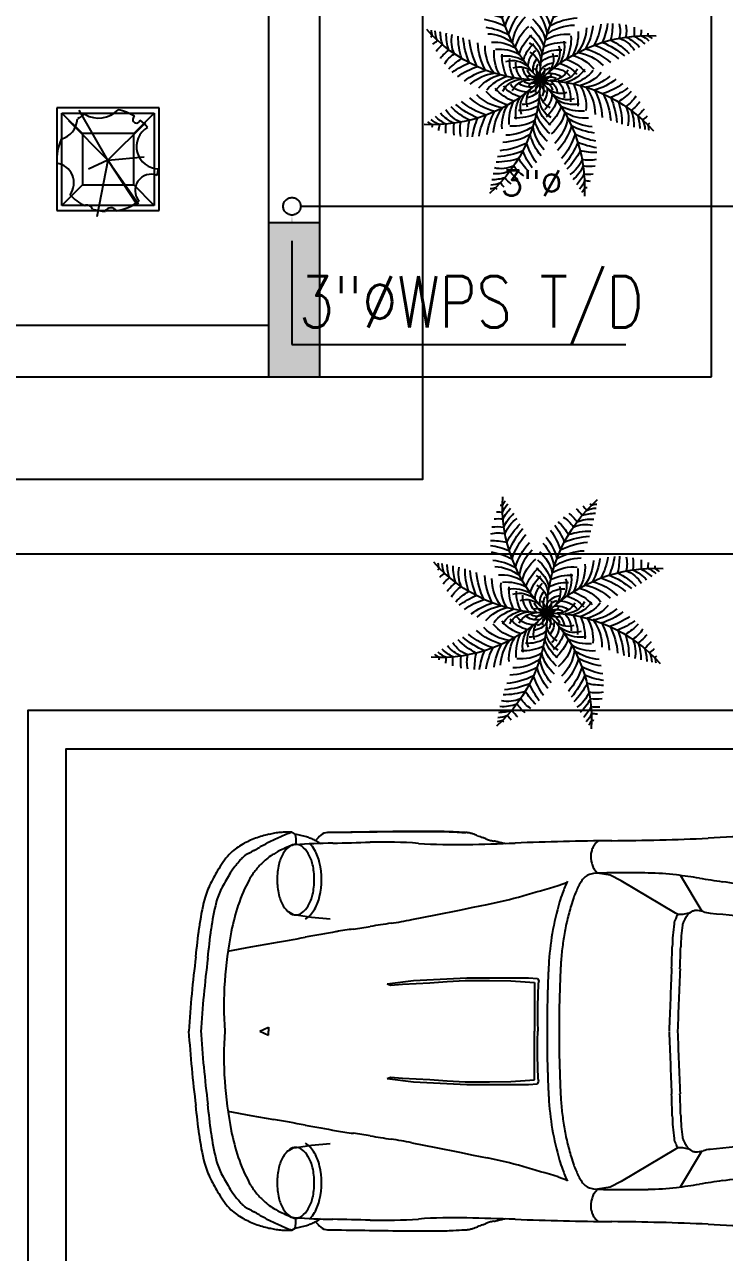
# Model space of a CAD drawing. Header units: metres. Extents: x -658 to -58, y -713 to -118.
# Drawn here: x -312.3 to -309.572, y -143.563 to -138.779 of the extents above; entities that cross this region are included whole.
import ezdxf
from ezdxf import colors
from ezdxf.entities.mleader import LeaderData, LeaderLine
from ezdxf.enums import TextEntityAlignment as Align
from ezdxf.math import Vec2, Vec3

# ---------------------------------------------------------------- set-up
doc = ezdxf.new("R2010")
doc.units = ezdxf.units.M
doc.header["$LTSCALE"] = 100
doc.linetypes.add('CENTERX2', pattern=[4, 2.5, -0.5, 0.5, -0.5])
for name, color, linetype in [('DRAIN-LW', 2, 'Continuous'), ('plan', 8, 'Continuous'), ('WATER TEXT', 3, 'Continuous')]:
    doc.layers.add(name, color=color, linetype=linetype)
doc.layers.add('DRAINAGE  TEXT', color=3, linetype='Continuous', lineweight=25)
doc.styles.add('02-GROUND-FOR WORK$0$MZ', font='romans.shx', dxfattribs={"width": 0.8})
doc.styles.add('mech', font='romans.shx')

# ---------------------------------------------------------------- blocks, each defined once
blk = doc.blocks.new('Planter_with_shrub_17951 - 400x400x1000h _ White-1060546-الدور الارضي')
for p, q in [((-0.2, 0.2), (-0.2, -0.2)), ((0, 0.2), (-0.2, 0.2)), ((0.2, 0.2), (0, 0.2)), ((0.2, -0.2), (0.2, 0.2)), ((-0.18, 0.18), (0, 0.18)), ((-0.18, -0.18), (-0.18, 0.18)), ((-0.18, 0.18), (-0.1, 0.1)), ((-0.0001, -0.0036), (-0.1533, 0.1496)), ((-0.0001, -0.0036), (-0.1123, 0.1907)), ((-0.0001, -0.0036), (0.1472, 0.1437)), ((0, 0.18), (0.18, 0.18)), ((0.18, 0.18), (0.1, 0.1)), ((0.18, 0.18), (0.18, -0.18)), ((0, 0.1), (-0.1, 0.1)), ((-0.1, 0.1), (-0.1, -0.1)), ((0.1, 0.1), (0, 0.1)), ((0.1, -0.1), (0.1, 0.1)), ((-0.0001, -0.0036), (0.141, 0.0087)), ((-0.0001, -0.0036), (-0.0757, -0.0388)), ((-0.0001, -0.0036), (-0.0431, -0.2245)), ((-0.0001, -0.0036), (0.1134, -0.1784)), ((-0.0001, -0.0036), (0.1194, -0.1743)), ((-0.18, -0.18), (-0.1, -0.1)), ((-0.1, -0.1), (0.1, -0.1)), ((0.18, -0.18), (0.1, -0.1)), ((0.18, -0.18), (-0.18, -0.18)), ((-0.2, -0.2), (0.2, -0.2))]:
    blk.add_line(p, q)
for centre, radius, start, end in [((-0.0361, 0.2628), 0.1029, 238.4657, 316.9123), ((-0.0001, -0.0036), 0.2, 58.808, 78.7084), ((-0.2037, 0.1601), 0.0842, 284.5761, 357.8078), ((-0.0001, -0.0036), 0.2, 116.6696, 126.6487), ((0.111, 0.1551), 0.0145, 121.2967, 348.7033), ((-0.0001, -0.0036), 0.2, 39.648, 51.192), ((0.197, 0.0492), 0.0863, 119.9838, 270.0162), ((-0.0001, -0.0036), 0.2, 155.7352, 183.4024), ((-0.2102, -0.0919), 0.0771, 323.3668, 82.226), ((-0.0001, -0.0036), 0.2, 342.7424, 350.352), ((0.1683, -0.1215), 0.0628, 68.9276, 221.0724), ((-0.0001, -0.0036), 0.2, 222.1904, 242.6209), ((-0.0819, -0.2008), 0.0221, 17.3648, 117.5876), ((0.0108, -0.212), 0.0231, 28.1518, 157.8482), ((-0.0001, -0.0036), 0.2, 279.0058, 307.2576), ((-0.0001, -0.0036), 0.2, 252.3315, 266.9942)]:
    blk.add_arc(centre, radius, start, end)
blk = doc.blocks.new('A$C36E066C0')
for p, q in [((0.4023, 1.554), (0.4152, 1.5455)), ((0.4152, 1.5455), (0.4173, 1.5285)), ((0.5415, 1.5521), (0.8316, 1.5564)), ((0.8316, 1.5564), (0.985, 1.5564)), ((0.985, 1.5564), (1.0781, 1.5521)), ((1.0648, 1.5521), (1.0804, 1.5521)), ((0.4173, 1.5285), (0.4173, 1.5051)), ((1.5814, 1.4092), (1.5938, 1.3937)), ((1.6427, 1.3862), (1.5938, 1.3937)), ((1.4406, 1.3466), (1.477, 1.3594)), ((1.6856, 1.3648), (1.6427, 1.3862)), ((1.8975, 1.2387), (1.6856, 1.3648)), ((1.918, 1.3851), (2, 1.2462)), ((0.3874, 1.2444), (0.4074, 1.2328)), ((0.963, 1.2319), (1.0564, 1.2505)), ((1.0564, 1.2505), (1.1097, 1.2612)), ((1.1097, 1.2612), (1.1631, 1.2719)), ((0.4074, 1.2328), (0.4208, 1.2316)), ((0.4208, 1.2316), (0.4792, 1.2231)), ((0.4792, 1.2231), (0.5517, 1.2158)), ((0.8696, 1.2132), (0.963, 1.2319)), ((1.9082, 1.2333), (1.8975, 1.2387)), ((1.927, 1.2333), (1.9082, 1.2333)), ((1.9547, 1.2401), (1.927, 1.2333)), ((0.153, 1.0907), (0.2422, 1.1066)), ((0.2422, 1.1066), (0.3315, 1.1225)), ((0.7737, 0.963), (0.8759, 0.9758)), ((0.7737, 0.963), (0.7865, 0.9576)), ((0.7865, 0.9576), (0.8339, 0.9612)), ((0.8339, 0.9612), (0.9398, 0.9667)), ((0.8759, 0.9758), (1.0844, 0.9868)), ((0.9398, 0.9667), (1.0073, 0.9722)), ((1.0073, 0.9722), (1.0784, 0.9758)), ((1.0784, 0.9758), (1.1733, 0.9758)), ((1.0844, 0.9868), (1.2573, 0.9868)), ((1.1733, 0.9758), (1.2554, 0.974)), ((1.2554, 0.974), (1.312, 0.9703)), ((1.2573, 0.9868), (1.3248, 0.9868)), ((1.312, 0.9703), (1.3485, 0.9685)), ((1.3248, 0.9868), (1.3594, 0.9831)), ((1.3485, 0.9685), (1.3485, 0.9375)), ((1.3594, 0.9831), (1.3649, 0.974)), ((1.3631, 0.963), (1.3594, 0.8755)), ((1.3649, 0.974), (1.3631, 0.963)), ((1.3485, 0.9375), (1.3485, 0.9028)), ((1.3485, 0.9028), (1.3485, 0.8718)), ((1.3485, 0.8718), (1.3485, 0.839)), ((1.3594, 0.8755), (1.3594, 0.8152)), ((1.3485, 0.839), (1.3485, 0.8025)), ((1.3594, 0.8152), (1.3613, 0.7784)), ((0.2768, 0.7784), (0.3109, 0.7939)), ((0.2768, 0.7784), (0.3109, 0.763)), ((0.3109, 0.7939), (0.3109, 0.7784)), ((0.3109, 0.763), (0.3109, 0.7784)), ((1.3485, 0.8025), (1.3485, 0.7784)), ((1.3485, 0.7544), (1.3485, 0.7784)), ((1.3594, 0.7417), (1.3613, 0.7784)), ((1.3485, 0.7179), (1.3485, 0.7544)), ((1.3485, 0.6851), (1.3485, 0.7179)), ((1.3594, 0.6814), (1.3594, 0.7417)), ((1.3485, 0.6541), (1.3485, 0.6851)), ((1.3631, 0.5939), (1.3594, 0.6814)), ((1.3485, 0.6194), (1.3485, 0.6541)), ((0.7737, 0.5939), (0.7865, 0.5993)), ((0.7737, 0.5939), (0.8759, 0.5811)), ((0.7865, 0.5993), (0.8339, 0.5957)), ((0.8339, 0.5957), (0.9398, 0.5902)), ((0.8759, 0.5811), (1.0844, 0.5701)), ((0.9398, 0.5902), (1.0073, 0.5847)), ((1.0073, 0.5847), (1.0784, 0.5811)), ((1.0784, 0.5811), (1.1733, 0.5811)), ((1.1733, 0.5811), (1.2554, 0.5829)), ((1.2554, 0.5829), (1.312, 0.5866)), ((1.312, 0.5866), (1.3485, 0.5884)), ((1.3485, 0.5884), (1.3485, 0.6194)), ((1.3594, 0.5738), (1.3649, 0.5829)), ((1.3649, 0.5829), (1.3631, 0.5939)), ((1.0844, 0.5701), (1.2573, 0.5701)), ((1.2573, 0.5701), (1.3248, 0.5701)), ((1.3248, 0.5701), (1.3594, 0.5738)), ((0.153, 0.4662), (0.2422, 0.4503)), ((0.2422, 0.4503), (0.3315, 0.4344)), ((0.4792, 0.3338), (0.5517, 0.3411)), ((0.8696, 0.3437), (0.963, 0.325)), ((0.3874, 0.3125), (0.4074, 0.3241)), ((0.4074, 0.3241), (0.4208, 0.3252)), ((0.4208, 0.3252), (0.4792, 0.3338)), ((0.963, 0.325), (1.0564, 0.3064)), ((1.0564, 0.3064), (1.1097, 0.2957)), ((1.1097, 0.2957), (1.1631, 0.285)), ((1.8975, 0.3182), (1.6856, 0.1921)), ((1.9082, 0.3235), (1.8975, 0.3182)), ((1.927, 0.3235), (1.9082, 0.3235)), ((1.918, 0.1718), (2, 0.3107)), ((1.9547, 0.3168), (1.927, 0.3235)), ((1.4406, 0.2103), (1.477, 0.1975)), ((1.6856, 0.1921), (1.6427, 0.1707)), ((1.5814, 0.1477), (1.5938, 0.1632)), ((1.6427, 0.1707), (1.5938, 0.1632)), ((0.4173, 0.0284), (0.4173, 0.0518)), ((0.4023, 0.0029), (0.4152, 0.0114)), ((0.4152, 0.0114), (0.4173, 0.0284)), ((0.5415, 0.0048), (0.8316, 0.0005)), ((0.8316, 0.0005), (0.985, 0.0005)), ((0.985, 0.0005), (1.0781, 0.0048)), ((1.0648, 0.0048), (1.0804, 0.0048))]:
    blk.add_line(p, q)
for centre, radius, start, end in [((0.3905, 1.1791), 0.3744, 106.1339, 110.3251), ((0.4134, 1.0998), 0.4569, 102.6985, 106.1326), ((0.7886, 0.547), 1.0782, 113.642, 116.3024), ((0.396, 1.1771), 0.3776, 99.2811, 102.6981), ((0.3896, 1.2164), 0.3379, 95.4628, 99.2821), ((0.9696, 0.1337), 1.5294, 111.7685, 113.644), ((0.39, 1.2124), 0.3419, 91.6878, 95.4625), ((0.3901, 1.2083), 0.346, 87.9602, 91.6902), ((0.374, 1.2645), 0.284, 77.0948, 81.6554), ((0.3695, 1.245), 0.304, 72.8342, 77.0947), ((0.3835, 1.2902), 0.2567, 68.74, 72.8363), ((0.6463, 1.3942), 0.1978, 131.723, 140.0677), ((0.5415, 1.5117), 0.0404, 90.0002, 131.7236), ((0.8898, -17.2721), 18.8274, 90.61848, 91.05987), ((1.1024, -21.8761), 23.4341, 90.66223, 91.01685), ((1.0571, -26.3408), 27.8981, 90.30567, 90.46324), ((0.9253, -1.6297), 3.1866, 88.9258, 90.3054), ((0.9549, -0.0525), 1.6092, 87.268, 88.9261), ((0.9248, -0.6829), 2.2402, 86.0766, 87.2675), ((1.0804, 1.4853), 0.0669, 78.3693, 90.0038), ((1.0691, 1.4303), 0.123, 72.0494, 78.365), ((1.0171, 1.2699), 0.2916, 67.9848, 72.0417), ((1.3802, 2.1685), 0.6776, 248.0017, 249.7482), ((0.9325, 0.9556), 0.6153, 68.4115, 69.728), ((2.2758, -2.7763), 4.3143, 90.8238, 93.3255), ((0.2865, 1.3487), 0.1746, 124.8023, 134.1062), ((0.3748, 1.2217), 0.3293, 119.8734, 124.803), ((0.3558, 1.2548), 0.2911, 114.4815, 119.8744), ((0.3917, 1.176), 0.3776, 110.3236, 114.4798), ((-0.0169, 1.9984), 0.5826, 297.7488, 298.827), ((-0.0378, 2.0409), 0.6299, 298.6313, 299.8448), ((0.5265, 1.0602), 0.5016, 118.4774, 120.0014), ((-1.3993, 4.6208), 3.5464, 298.3973, 298.6128), ((0.4575, 1.217), 0.3308, 116.3062, 118.6171), ((0.52, 1.1616), 0.3605, 115.645, 121.5343), ((0.5133, 1.1755), 0.345, 106.1475, 115.6441), ((0.4485, 1.4249), 0.0923, 126.3557, 150.0006), ((0.4173, 1.4671), 0.0398, 89.9994, 126.3545), ((0.6497, -2.2609), 3.7734, 91.3395, 93.5633), ((0.4173, 1.4671), 0.0398, 53.6462, 90.0012), ((0.3862, 1.4249), 0.0923, 29.9994, 53.6443), ((0.3862, 1.4249), 0.1206, 29.9999, 44.4504), ((0.4156, 1.3727), 0.1682, 62.4836, 68.7373), ((0.3308, 1.3928), 0.1846, 13.0833, 30.0003), ((0.4415, 1.4225), 0.112, 56.1942, 62.4834), ((0.4366, 1.4152), 0.1209, 50.3637, 56.1931), ((-1.8254, 103.5862), 102.1028, 271.339567, 271.421743), ((0.7555, -0.4209), 1.9364, 85.8347, 91.4082), ((1.0373, 3.4607), 1.9554, 265.8617, 271.3812), ((0.6941, 17.6123), 16.1112, 271.38807, 272.0578), ((1.2178, 1.6768), 0.1603, 248.4302, 253.4898), ((1.2166, 1.6728), 0.1561, 253.4832, 259.838), ((1.0617, 0.809), 0.7215, 78.4588, 79.8324), ((1.6369, 3.6715), 2.1982, 258.696, 259.0795), ((1.5381, 3.0908), 1.6094, 258.6189, 259.1424), ((1.9184, -16.8222), 18.3451, 91.42913, 92.0173), ((1.7715, -10.4791), 12.0003, 90.58435, 91.48324), ((1.6508, 1.4595), 0.0831, 158.0096, 169.0615), ((1.6368, 1.4651), 0.068, 144.4598, 157.9738), ((1.6216, 1.476), 0.0494, 130.8207, 144.4895), ((1.6231, 1.4742), 0.0517, 117.7816, 130.8341), ((1.5552, 11.9372), 10.417, 270.51633, 271.55185), ((1.6685, 8.7872), 7.2652, 271.33188, 272.81739), ((0.4946, 1.1835), 0.4409, 143.7393, 148.876), ((0.3288, 1.3051), 0.2353, 134.1065, 143.7386), ((0.308, 1.346), 0.1461, 138.8509, 143.7114), ((0.3065, 1.3473), 0.1442, 133.9249, 138.851), ((0.323, 1.3301), 0.168, 129.7002, 133.928), ((0.2835, 1.3777), 0.1062, 123.003, 129.696), ((0.3026, 1.3484), 0.1412, 118.5536, 123.0049), ((-0.2471, 2.3584), 1.0088, 298.5549, 299.1776), ((0.4421, 1.1224), 0.4064, 117.513, 119.0583), ((0.444, 1.2761), 0.2229, 127.4372, 134.6066), ((0.473, 1.2382), 0.2706, 121.5329, 127.4359), ((0.5039, 1.3928), 0.1564, 150.0002, 166.9173), ((0.3308, 1.3928), 0.1564, 13.0827, 29.9998), ((1.6564, 1.4584), 0.0889, 169.0453, 180.1627), ((1.662, 1.4584), 0.0944, 180.1665, 190.6249), ((1.6624, 1.4585), 0.0948, 190.6083, 200.9707), ((0.8716, 0.9558), 0.8814, 148.8759, 153.1609), ((0.4946, 1.1835), 0.3939, 143.7377, 148.8745), ((0.3288, 1.3051), 0.1883, 137.4077, 143.7407), ((0.4469, 1.2544), 0.2396, 141.4626, 151.4838), ((0.5332, 1.1856), 0.35, 134.6056, 141.4614), ((0.6055, 1.3692), 0.2607, 166.917, 180), ((0.2292, 1.3692), 0.2607, 0.0001, 13.083), ((0.2292, 1.3692), 0.2889, 346.9169, 13.0831), ((1.5866, 1.3249), 0.0684, 105.5575, 114.301), ((1.5856, 1.3285), 0.0647, 96.3197, 105.5701), ((1.6606, 1.4579), 0.093, 201.0079, 211.5789), ((1.6729, -0.048), 1.4439, 91.6891, 93.7482), ((1.6771, -0.1894), 1.5853, 89.8149, 91.6901), ((1.6589, -5.821), 7.217, 88.94414, 89.81483), ((1.7719, 0.3126), 1.0823, 83.1349, 88.9435), ((0.3659, 1.2117), 0.3146, 153.1607, 165.1836), ((0.8716, 0.9558), 0.8343, 148.8763, 153.1613), ((0.7704, 1.0786), 0.6078, 151.4827, 161.6312), ((0.6055, 1.3692), 0.2607, 180, 193.083), ((0.2292, 1.3692), 0.2607, 346.917, 359.9999), ((-1.1142, 9.7301), 8.7641, 286.00842, 286.94807), ((1.862, 1.1705), 0.4302, 156.6658, 160.1728), ((1.745, 1.2226), 0.3022, 152.2643, 156.9515), ((1.7761, 1.2078), 0.2896, 151.9639, 156.6511), ((1.8114, 1.1891), 0.3295, 148.575, 151.9818), ((1.6073, 1.3138), 0.0903, 136.112, 148.5659), ((1.5713, 1.3484), 0.0404, 122.1597, 136.1126), ((1.5879, 1.322), 0.0716, 114.3406, 122.1925), ((1.6092, -1.0385), 2.4432, 81.0066, 83.1356), ((3.4878, 10.8304), 9.5735, 261.00605, 261.54936), ((-0.0998, -13.4788), 14.9991, 81.19182, 81.64036), ((0.8156, 1.0928), 0.7797, 165.1837, 173.5052), ((0.3659, 1.2117), 0.2676, 153.1601, 165.183), ((0.5039, 1.3456), 0.1564, 193.0827, 209.9998), ((0.3308, 1.3456), 0.1564, 330.0002, 346.9173), ((0.3308, 1.3456), 0.1846, 329.9475, 346.9174), ((0.8192, 2.9912), 1.7534, 281.3093, 286.0076), ((2.0981, 1.0855), 0.6812, 160.1822, 163.2457), ((2.098, 1.0854), 0.6341, 160.1687, 163.2322), ((1.8655, 1.1693), 0.387, 156.6768, 160.1838), ((0.8156, 1.0928), 0.7327, 165.1838, 173.5053), ((1.0169, 0.9968), 0.8675, 161.6317, 168.7377), ((0.4485, 1.3136), 0.0923, 210.0004, 233.6453), ((0.3862, 1.3136), 0.0923, 306.3547, 329.9996), ((0.3821, 1.3174), 0.126, 305.6484, 329.3743), ((2.4603, 0.9815), 1.058, 163.5062, 177.1012), ((2.4583, 0.982), 1.0089, 163.5146, 166.9191), ((1.9843, 1.1993), 0.0504, 113.4092, 128.058), ((1.9782, 1.2133), 0.0351, 92.3385, 113.4172), ((1.9803, 1.163), 0.0855, 72.985, 92.3307), ((2.0496, 1.3897), 0.1516, 252.9839, 263.8509), ((0.4173, 1.2713), 0.0398, 233.6435, 269.9986), ((0.4173, 1.2713), 0.0398, 270.0008, 306.3558), ((1.9432, -6.5016), 7.7867, 98.52516, 99.128), ((0.539, 2.8663), 1.6859, 278.5251, 281.3098), ((2.4583, 0.9819), 1.0089, 166.9142, 170.3187), ((1.9674, 1.1861), 0.0758, 155.0578, 172.332), ((2.0749, 1.1355), 0.1946, 150.0404, 154.9187), ((1.967, 1.1862), 0.0425, 155.127, 172.4012), ((2.0644, 1.1409), 0.1499, 150.2059, 155.0842), ((2.0474, 1.1507), 0.1302, 143.5334, 150.2137), ((1.9879, 1.1946), 0.0563, 128.0549, 143.5385), ((3.2969, 12.9682), 11.7971, 263.85145, 264.80499), ((-18.0604, 3.2417), 18.2181, 353.14932, 353.50516), ((-18.0605, 3.2417), 18.2653, 353.14939, 353.50523), ((1.646, 0.8715), 1.509, 168.7374, 176.1363), ((78.7687, -436.4806), 444.5772, 100.129928, 100.145942), ((0.8652, -0.4927), 1.6839, 97.6157, 99.8853), ((0.2134, 4.1795), 3.0336, 278.1214, 279.3812), ((2.4626, 0.9813), 1.0133, 170.3265, 173.731), ((2.6811, 1.0905), 0.7959, 172.3695, 178.7601), ((2.6811, 1.0906), 0.7629, 172.3748, 178.7654), ((-25.6919, 147.0118), 148.1921, 280.113913, 280.161953), ((-1.5952, 1.1827), 3.4814, 357.3798, 358.7665), ((-1.5952, 1.1831), 3.5143, 357.3725, 358.7591), ((6.419, 0.3007), 6.4373, 173.14941, 174.44653), ((6.419, 0.3007), 6.3902, 173.14939, 174.44651), ((2.4626, 0.9812), 1.0133, 173.7246, 177.129), ((26.7262, -0.0242), 25.3452, 177.66191, 177.76647), ((2.0739, 0.9824), 0.6723, 175.5099, 177.6662), ((26.7258, -0.0261), 25.2978, 177.65762, 177.76218), ((2.0739, 0.9824), 0.6253, 175.4557, 177.6719), ((21.0168, 0.2206), 19.151, 177.59703, 177.96264), ((20.9969, 0.2222), 19.0981, 177.5998, 177.96541), ((1.5737, 0.8764), 1.4365, 176.1365, 183.9095), ((5.0369, 0.8223), 3.6393, 177.7752, 178.6617), ((5.0369, 0.822), 3.5923, 177.7713, 178.6578), ((4.8715, 0.4512), 4.8824, 174.4465, 176.1567), ((4.8714, 0.4512), 4.8354, 174.4465, 176.1567), ((6.1794, 0.795), 4.7821, 178.6549, 179.3274), ((6.1794, 0.795), 4.7351, 178.6546, 179.3271), ((15.3177, 0.3202), 13.4524, 177.52374, 178.04299), ((15.3457, 0.319), 13.4475, 177.52294, 178.04219), ((4.5875, 0.8136), 3.1902, 179.325, 180.6305), ((4.5875, 0.8137), 3.1431, 179.3274, 179.9849), ((4.3456, 0.8139), 2.9013, 179.9877, 180.7), ((4.8714, 1.1057), 4.8824, 183.8433, 185.5535), ((4.8714, 1.1057), 4.8354, 183.8433, 185.5535), ((1.5737, 0.6805), 1.4365, 176.0905, 183.8635), ((4.5875, 0.7433), 3.1902, 179.3695, 180.675), ((4.3456, 0.743), 2.9013, 179.3, 180.0123), ((15.3177, 1.2367), 13.4524, 181.95701, 182.47626), ((15.3457, 1.2379), 13.4475, 181.95781, 182.47706), ((4.5875, 0.7432), 3.1431, 180.0151, 180.6726), ((6.1793, 0.7619), 4.7821, 180.6726, 181.3451), ((6.1794, 0.7619), 4.7351, 180.6729, 181.3454), ((6.419, 1.2562), 6.4373, 185.55347, 186.85059), ((6.419, 1.2562), 6.3902, 185.55349, 186.85061), ((5.0369, 0.7346), 3.6393, 181.3383, 182.2248), ((5.0369, 0.7349), 3.5923, 181.3422, 182.2287), ((21.0168, 1.3363), 19.151, 182.03736, 182.40297), ((20.9969, 1.3347), 19.0981, 182.03459, 182.4002), ((1.646, 0.6854), 1.509, 183.8637, 191.2626), ((26.7262, 1.5811), 25.3452, 182.23353, 182.33809), ((26.7258, 1.583), 25.2978, 182.23782, 182.34238), ((2.0739, 0.5745), 0.6723, 182.3338, 184.4901), ((2.0739, 0.5745), 0.6253, 182.328, 184.5441), ((-1.5952, 0.3742), 3.4814, 1.2335, 2.6202), ((-1.5952, 0.3738), 3.5143, 1.2409, 2.6275), ((-18.0604, -1.6848), 18.2181, 6.49484, 6.85068), ((-18.0605, -1.6848), 18.2653, 6.49477, 6.85061), ((2.4603, 0.5754), 1.058, 182.8988, 196.4938), ((2.4626, 0.5757), 1.0133, 182.871, 186.2755), ((-25.6919, -145.4549), 148.1921, 79.83806, 79.886101), ((2.4626, 0.5756), 1.0133, 186.269, 189.6735), ((2.6811, 0.4664), 0.7959, 181.2399, 187.6305), ((2.6811, 0.4663), 0.7629, 181.2346, 187.6252), ((1.0169, 0.5601), 0.8675, 191.2623, 198.3683), ((78.7687, 438.0375), 444.5772, 259.854058, 259.870072), ((0.8652, 2.0495), 1.6839, 260.1139, 262.3835), ((2.4583, 0.575), 1.0089, 189.6813, 193.0858), ((0.8156, 0.4641), 0.7797, 186.4948, 194.8163), ((0.8156, 0.4641), 0.7327, 186.4947, 194.8162), ((0.3821, 0.2395), 0.126, 30.6264, 54.3523), ((0.2135, -2.6226), 3.0336, 80.6196, 81.8793), ((1.9432, 8.0585), 7.7867, 260.872, 261.47484), ((0.539, -1.3094), 1.6859, 78.6902, 81.4749), ((2.4583, 0.5749), 1.0089, 193.081, 196.4854), ((1.9674, 0.3708), 0.0758, 187.668, 204.9422), ((2.0749, 0.4213), 0.1946, 205.0814, 209.9596), ((1.967, 0.3707), 0.0425, 187.5987, 204.8729), ((2.0644, 0.416), 0.1499, 204.9159, 209.7941), ((2.0474, 0.4062), 0.1302, 209.7862, 216.4666), ((3.2969, -11.4113), 11.7971, 95.19501, 96.14855), ((0.5039, 0.2113), 0.1564, 150.0002, 166.9172), ((0.4485, 0.2433), 0.0923, 126.3547, 149.9997), ((0.4173, 0.2856), 0.0398, 90.0014, 126.3565), ((0.4173, 0.2856), 0.0398, 53.6442, 89.9992), ((0.3862, 0.2433), 0.0923, 30.0003, 53.6453), ((0.3308, 0.2113), 0.1564, 13.0828, 29.9998), ((0.3308, 0.2113), 0.1846, 13.0826, 30.0525), ((2.098, 0.4715), 0.6341, 196.7678, 199.8313), ((1.9879, 0.3623), 0.0563, 216.4615, 231.9451), ((1.9843, 0.3576), 0.0504, 231.9385, 246.5873), ((1.9782, 0.3436), 0.0351, 246.5869, 267.6656), ((1.9803, 0.3939), 0.0855, 267.6692, 287.0149), ((2.0496, 0.1672), 0.1516, 96.1491, 107.0161), ((0.3659, 0.3452), 0.3146, 194.8161, 206.8391), ((0.3659, 0.3452), 0.2676, 194.817, 206.8399), ((0.7704, 0.4783), 0.6078, 198.3688, 208.5173), ((0.6055, 0.1877), 0.2607, 166.917, 180), ((0.2292, 0.1877), 0.2607, 0.0001, 13.083), ((0.2292, 0.1877), 0.2889, 346.9169, 13.0831), ((0.8192, -1.4343), 1.7534, 73.9921, 78.6903), ((-1.1141, -8.1732), 8.7641, 73.0523, 73.99195), ((2.0981, 0.4714), 0.6812, 196.7543, 199.8178), ((1.862, 0.3864), 0.4302, 199.8272, 203.3342), ((1.8655, 0.3876), 0.387, 199.8162, 203.3232), ((0.8716, 0.6011), 0.8814, 206.8395, 211.1245), ((0.8716, 0.6011), 0.8343, 206.8387, 211.1237), ((1.745, 0.3342), 0.3022, 203.0485, 207.7357), ((1.7761, 0.3491), 0.2896, 203.3489, 208.0361), ((1.8114, 0.3678), 0.3295, 208.0181, 211.4249), ((1.6073, 0.2431), 0.0903, 211.4342, 223.8881), ((3.4878, -9.2735), 9.5735, 98.45064, 98.99395), ((-0.0998, 15.0357), 14.9991, 278.35962, 278.80815), ((0.4946, 0.3734), 0.4409, 211.124, 216.2607), ((0.4946, 0.3734), 0.3939, 211.1255, 216.2623), ((0.4469, 0.3025), 0.2396, 208.5161, 218.5374), ((0.5332, 0.3713), 0.35, 218.5386, 225.3945), ((0.6055, 0.1877), 0.2607, 180, 193.083), ((0.2292, 0.1877), 0.2607, 346.917, 359.9999), ((1.5713, 0.2085), 0.0404, 223.883, 237.8359), ((1.5879, 0.2349), 0.0716, 237.8122, 245.6641), ((1.5866, 0.232), 0.0684, 245.6993, 254.4428), ((1.5856, 0.2284), 0.0647, 254.4299, 263.6803), ((1.6606, 0.099), 0.093, 148.4211, 158.9921), ((1.6729, 1.6049), 1.4439, 266.2518, 268.3109), ((1.6771, 1.7463), 1.5853, 268.3099, 270.1851), ((1.6589, 7.3779), 7.217, 270.18517, 271.05586), ((1.7719, 1.2443), 1.0823, 271.0565, 276.8651), ((1.6092, 2.5954), 2.4432, 276.8644, 278.9934), ((0.3288, 0.2518), 0.2353, 216.2614, 225.8935), ((0.3288, 0.2518), 0.1883, 216.2594, 222.5924), ((0.308, 0.2109), 0.1461, 216.2886, 221.1491), ((0.3065, 0.2096), 0.1442, 221.149, 226.0751), ((0.323, 0.2268), 0.168, 226.0718, 230.2996), ((0.2835, 0.1792), 0.1062, 230.304, 236.997), ((0.444, 0.2807), 0.2229, 225.3934, 232.5628), ((0.473, 0.3187), 0.2706, 232.5641, 238.4671), ((0.5039, 0.164), 0.1564, 193.0828, 209.9998), ((0.3308, 0.164), 0.1564, 330.0002, 346.9172), ((0.3308, 0.164), 0.1846, 329.9997, 346.9167), ((1.662, 0.0985), 0.0944, 169.3751, 179.8335), ((1.6564, 0.0985), 0.0889, 179.837, 190.9544), ((1.6624, 0.0984), 0.0948, 159.0293, 169.3917), ((0.2865, 0.2082), 0.1746, 225.8937, 235.1976), ((0.3748, 0.3352), 0.3293, 235.1971, 240.1267), ((0.3558, 0.3021), 0.2911, 240.1256, 245.5185), ((0.3026, 0.2085), 0.1412, 236.9954, 241.4467), ((-0.2471, -0.8015), 1.0088, 60.8224, 61.4451), ((0.4421, 0.4345), 0.4064, 240.9414, 242.4868), ((-0.0169, -0.4415), 0.5826, 61.1733, 62.2515), ((-0.0378, -0.484), 0.6299, 60.1552, 61.3687), ((0.5265, 0.4967), 0.5016, 239.9984, 241.5224), ((-1.3993, -3.0639), 3.5464, 61.3874, 61.603), ((0.4575, 0.3398), 0.3308, 241.3827, 243.6936), ((0.52, 0.3953), 0.3605, 238.4657, 244.355), ((0.5133, 0.3814), 0.345, 244.3559, 253.8525), ((0.4485, 0.132), 0.0923, 209.9994, 233.6443), ((0.4173, 0.0897), 0.0398, 233.6455, 270.0006), ((0.6497, 3.8178), 3.7734, 266.4367, 268.6605), ((0.4173, 0.0897), 0.0398, 269.9988, 306.3538), ((0.3862, 0.132), 0.0923, 306.3557, 330.0006), ((0.3862, 0.132), 0.1206, 315.5507, 330.0012), ((0.4366, 0.1417), 0.1209, 303.8069, 309.6363), ((1.0373, -1.9038), 1.9554, 88.6188, 94.1383), ((0.6941, -16.0555), 16.1112, 87.9422, 88.61193), ((1.6508, 0.0974), 0.0831, 190.9395, 201.9914), ((1.6368, 0.0918), 0.068, 202.0262, 215.5402), ((1.6216, 0.0809), 0.0494, 215.5105, 229.1793), ((0.3917, 0.3809), 0.3776, 245.5201, 249.6763), ((0.3905, 0.3778), 0.3744, 249.675, 253.8662), ((0.4134, 0.4571), 0.4569, 253.8674, 257.3015), ((0.7886, 1.0099), 1.0782, 243.6977, 246.358), ((0.396, 0.3798), 0.3776, 257.3019, 260.7189), ((0.3896, 0.3405), 0.3379, 260.7179, 264.5372), ((0.9696, 1.4231), 1.5294, 246.356, 248.2315), ((0.39, 0.3445), 0.3419, 264.535, 268.3097), ((0.3901, 0.3486), 0.346, 268.3123, 272.0423), ((0.374, 0.2924), 0.284, 278.3447, 282.9053), ((0.3695, 0.3119), 0.304, 282.9053, 287.1658), ((0.3835, 0.2667), 0.2567, 287.1637, 291.26), ((0.4156, 0.1842), 0.1682, 291.2625, 297.5162), ((0.4415, 0.1344), 0.112, 297.5168, 303.806), ((0.6463, 0.1627), 0.1978, 219.9322, 228.2769), ((0.5415, 0.0452), 0.0404, 228.2764, 269.9998), ((0.8899, 18.829), 18.8274, 268.93977, 269.38116), ((-1.8254, -102.0294), 102.1028, 88.578257, 88.660433), ((1.1023, 23.433), 23.4341, 268.98354, 269.33816), ((0.7555, 1.9778), 1.9364, 268.5918, 274.1653), ((1.0571, 27.8977), 27.8981, 269.53676, 269.69433), ((0.9253, 3.1866), 3.1866, 269.6946, 271.0742), ((0.9549, 1.6094), 1.6092, 271.0739, 272.732), ((0.9248, 2.2398), 2.2402, 272.7325, 273.9234), ((1.0804, 0.0716), 0.0669, 269.9964, 281.631), ((1.0691, 0.1266), 0.123, 281.635, 287.9506), ((1.0171, 0.287), 0.2916, 287.9583, 292.0152), ((1.3802, -0.6116), 0.6776, 110.2518, 111.9983), ((0.9325, 0.6013), 0.6153, 290.2717, 291.5883), ((1.2178, -0.1199), 0.1603, 106.5102, 111.5698), ((1.2166, -0.1159), 0.1561, 100.162, 106.5168), ((1.0617, 0.7479), 0.7215, 280.1676, 281.5412), ((1.6369, -2.1146), 2.1982, 100.9205, 101.304), ((1.5381, -1.5339), 1.6094, 100.8576, 101.3811), ((1.9184, 18.3791), 18.3451, 267.98268, 268.57085), ((1.7715, 12.036), 12.0003, 268.51676, 269.41565), ((1.6231, 0.0826), 0.0517, 229.1659, 242.2184), ((1.5552, -10.3803), 10.417, 88.44817, 89.48368), ((1.6685, -7.2303), 7.2652, 87.18261, 88.66812), ((2.2758, 4.3332), 4.3143, 266.6745, 269.1762)]:
    blk.add_arc(centre, radius, start, end)
blk = doc.blocks.new('A$C5CF46EA4')
for centre, radius, start, end in [((-0.286, 0.95), 1.231, 359.7866, 48.3263), ((0.531, 1.681), 0.151, 69.8917, 87.059), ((0.703, 1.732), 0.151, 136.0206, 143.5444), ((0.783, 1.687), 0.185, 134.6388, 149.6026), ((0.078, 1.819), 1.231, 314.7866, 3.3263), ((1.133, 1.704), 0.185, 18.8335, 44.4867), ((1.172, 1.759), 0.151, 24.8917, 42.059), ((1.331, 1.673), 0.151, 91.0206, 98.5444), ((0.542, 1.615), 0.185, 63.8335, 89.4867), ((0.539, 1.358), 0.401, 72.9286, 88.3029), ((0.581, 1.37), 0.34, 69.575, 93.1547), ((0.967, 1.486), 0.401, 130.0973, 140.5075), ((0.974, 1.488), 0.34, 127.3086, 143.8611), ((0.942, 1.512), 0.249, 121.1923, 148.041), ((1.054, 1.504), 0.249, 20.3951, 57.4318), ((0.988, 1.504), 0.34, 24.575, 48.1547), ((0.95, 1.524), 0.401, 27.9286, 43.3029), ((1.343, 1.313), 0.401, 85.0973, 95.5075), ((1.355, 1.585), 0.185, 89.6388, 104.6026), ((0.627, 1.418), 0.249, 65.3951, 102.4318), ((0.591, 1.037), 0.576, 71.9185, 90.3789), ((1.259, 1.28), 0.576, 134.6721, 148.0815), ((1.412, 1.273), 0.657, 143.8063, 157.6936), ((1.389, 1.28), 0.581, 144.3968, 162.2019), ((0.646, 1.203), 0.657, 22.3064, 40.7916), ((0.759, 1.261), 0.576, 26.9185, 45.3789), ((1.349, 1.309), 0.34, 82.3086, 98.8611), ((0.551, 0.916), 0.657, 67.3064, 85.7916), ((0.57, 0.941), 0.581, 62.7981, 85.471), ((1.355, 1.247), 0.511, 141.857, 163.8696), ((1.256, 1.266), 0.372, 138.1649, 171.5062), ((0.711, 1.175), 0.511, 16.1304, 42.3372), ((0.677, 1.208), 0.581, 17.7981, 40.471), ((1.404, 0.96), 0.576, 89.6721, 103.0815), ((1.344, 1.349), 0.249, 76.1923, 103.041), ((0.542, 1.344), 0.249, 166.1923, 193.041), ((0.931, 1.404), 0.576, 179.6721, 193.0815), ((1.044, 1.507), 0.657, 188.8063, 202.6936), ((0.618, 0.942), 0.511, 61.1304, 87.3372), ((1.221, 1.195), 0.328, 130.7054, 166.1838), ((0.803, 1.197), 0.372, 8.4938, 45.209), ((1.496, 0.869), 0.581, 99.3968, 117.2019), ((1.507, 0.847), 0.657, 98.8063, 112.6936), ((0.071, 0.078), 1.231, 44.7866, 93.3263), ((0.132, 1.172), 0.151, 114.8917, 132.059), ((0.187, 1.133), 0.185, 108.8335, 134.4867), ((0.218, 1.331), 0.151, 181.0206, 188.5444), ((0.367, 0.95), 0.401, 117.9286, 133.3029), ((0.306, 1.355), 0.185, 179.6388, 194.6026), ((0.578, 1.343), 0.401, 175.0973, 185.5075), ((0.582, 1.349), 0.34, 172.3086, 188.8611), ((1.022, 1.496), 0.581, 189.3968, 207.2019), ((1.022, 1.449), 0.511, 186.857, 208.8696), ((0.938, 1.392), 0.372, 183.1649, 216.5062), ((0.963, 1.317), 0.328, 175.7054, 211.1838), ((0.667, 1.022), 0.372, 53.4938, 90.209), ((1.056, 1.279), 0.363, 175.49, 205.9395), ((0.732, 0.993), 0.328, 58.8162, 95.6638), ((1.259, 1.103), 0.363, 130.49, 160.9395), ((1.185, 1.092), 0.265, 124.9214, 166.046), ((0.95, 2.177), 1.231, 269.7866, 318.3263), ((0.774, 1.04), 0.363, 19.0605, 48.6559), ((0.829, 1.13), 0.328, 13.8162, 50.6638), ((1.392, 0.953), 0.372, 93.1649, 126.5062), ((1.449, 0.869), 0.511, 96.857, 118.8696), ((1.037, 1.3), 0.576, 341.9185, 0.3789), ((1.418, 1.264), 0.249, 335.3951, 12.4318), ((1.37, 1.31), 0.34, 339.575, 3.1547), ((1.358, 1.352), 0.401, 342.9286, 358.3029), ((1.615, 1.349), 0.185, 333.8335, 359.4867), ((1.732, 1.188), 0.151, 46.0206, 53.5444), ((1.681, 1.36), 0.151, 339.8917, 357.059), ((0.387, 0.988), 0.34, 114.575, 138.1547), ((0.386, 1.054), 0.249, 110.3951, 147.4318), ((0.63, 0.759), 0.576, 116.9185, 135.3789), ((0.687, 0.646), 0.657, 112.3064, 130.7916), ((0.683, 0.677), 0.581, 107.7981, 130.471), ((0.716, 0.711), 0.511, 106.1304, 132.3372), ((0.757, 0.891), 0.363, 64.0605, 93.6559), ((1.012, 1.218), 0.265, 169.9214, 211.046), ((0.965, 1.169), 0.18, 162.0705, 224.1396), ((1.117, 1.089), 0.18, 117.0705, 179.1396), ((0.825, 1.042), 0.265, 13.954, 49.9495), ((1.317, 0.928), 0.328, 85.7054, 121.1838), ((1.022, 1.224), 0.372, 323.4938, 0.209), ((0.942, 1.273), 0.511, 331.1304, 357.3372), ((0.941, 1.32), 0.581, 332.7981, 355.471), ((0.916, 1.34), 0.657, 337.3064, 355.7916), ((1.486, 0.924), 0.401, 40.0973, 50.5075), ((1.687, 1.108), 0.185, 44.6388, 59.6026), ((0.694, 0.803), 0.372, 98.4938, 135.209), ((0.761, 0.829), 0.328, 103.8162, 140.6638), ((0.851, 0.774), 0.363, 109.0605, 138.6559), ((0.792, 0.929), 0.265, 58.954, 94.9495), ((0.812, 0.963), 0.18, 45.8604, 93.8935), ((0.993, 1.116), 0.157, 161.9033, 227.5819), ((1.1, 1.032), 0.157, 116.9033, 182.5819), ((0.846, 1.026), 0.157, 352.4181, 38.5699), ((0.863, 1.052), 0.18, 0.8604, 48.8935), ((1.169, 0.926), 0.18, 72.0705, 134.1396), ((1.218, 0.879), 0.265, 79.9214, 121.046), ((1.279, 0.835), 0.363, 85.49, 115.9395), ((0.929, 1.099), 0.265, 328.954, 4.9495), ((0.891, 1.134), 0.363, 334.0605, 3.6559), ((0.993, 1.159), 0.328, 328.8162, 5.6638), ((1.28, 0.632), 0.576, 44.6721, 58.0815), ((1.512, 0.948), 0.249, 31.1923, 58.041), ((1.488, 0.917), 0.34, 37.3086, 53.8611), ((0.695, 1.221), 0.328, 220.7054, 256.1838), ((0.788, 1.259), 0.363, 220.49, 250.9395), ((0.799, 1.185), 0.265, 214.9214, 256.046), ((0.801, 1.117), 0.18, 207.0705, 269.1396), ((0.849, 0.825), 0.265, 103.954, 139.9495), ((0.839, 0.863), 0.18, 90.8604, 138.8935), ((0.858, 1.1), 0.157, 206.9033, 272.5819), ((0.865, 0.846), 0.157, 82.4181, 128.5699), ((0.818, 0.932), 0.157, 37.4181, 83.5699), ((0.827, 0.935), 0.119, 5.0251, 71.6696), ((1.029, 1.029), 0.119, 171.5256, 224.9749), ((0.855, 1.022), 0.119, 320.0251, 26.6696), ((1.064, 0.945), 0.119, 126.5256, 179.9749), ((0.935, 1.064), 0.119, 275.0251, 341.6696), ((1.116, 0.898), 0.157, 71.9033, 137.5819), ((0.932, 1.073), 0.157, 307.4181, 353.5699), ((0.963, 1.079), 0.18, 315.8604, 3.8935), ((1.266, 0.635), 0.372, 48.1649, 81.5062), ((1.247, 0.536), 0.511, 51.857, 73.8696), ((1.28, 0.502), 0.581, 54.3968, 72.2019), ((1.273, 0.479), 0.657, 53.8063, 67.6936), ((0.941, -0.286), 1.231, 89.7866, 138.3263), ((0.61, 1.389), 0.581, 234.3968, 252.2019), ((0.643, 1.355), 0.511, 231.857, 253.8696), ((0.624, 1.256), 0.372, 228.1649, 261.5062), ((0.898, 0.732), 0.328, 148.8162, 185.6638), ((1.813, 0.071), 1.231, 134.7866, 183.3263), ((1, 0.757), 0.363, 154.0605, 183.6559), ((0.962, 0.792), 0.265, 148.954, 184.9495), ((0.928, 0.812), 0.18, 135.8604, 183.8935), ((0.959, 0.818), 0.157, 127.4181, 173.5699), ((0.869, 0.855), 0.119, 50.0251, 116.6696), ((0.956, 0.827), 0.119, 95.0251, 161.6696), ((0.862, 1.029), 0.119, 261.5256, 314.9749), ((0.945, 1.064), 0.119, 216.5256, 269.9749), ((0.827, 0.945), 0.119, 306.5256, 359.9749), ((1.036, 0.869), 0.119, 140.0251, 206.6696), ((1.029, 0.861), 0.119, 81.5256, 134.9749), ((1.819, 1.813), 1.231, 224.7866, 273.3263), ((2.177, 0.941), 1.231, 179.7866, 228.3263), ((0.945, 0.827), 0.119, 36.5256, 89.9749), ((0.861, 0.862), 0.119, 351.5256, 44.9749), ((1.022, 1.036), 0.119, 230.0251, 296.6696), ((1.064, 0.956), 0.119, 185.0251, 251.6696), ((1.026, 1.045), 0.157, 262.4181, 308.5699), ((1.032, 0.791), 0.157, 26.9033, 92.5819), ((1.052, 1.028), 0.18, 270.8604, 318.8935), ((1.089, 0.773), 0.18, 27.0705, 89.1396), ((1.092, 0.706), 0.265, 34.9214, 76.046), ((1.103, 0.631), 0.363, 40.49, 70.9395), ((1.195, 0.67), 0.328, 40.7054, 76.1838), ((0.378, 0.942), 0.249, 211.1923, 238.041), ((0.611, 1.259), 0.576, 224.6721, 238.0815), ((0.618, 1.412), 0.657, 233.8063, 247.6936), ((0.975, 0.551), 0.657, 157.3064, 175.7916), ((0.949, 0.57), 0.581, 152.7981, 175.471), ((0.949, 0.618), 0.511, 151.1304, 177.3372), ((0.869, 0.667), 0.372, 143.4938, 180.209), ((0.722, 0.965), 0.18, 252.0705, 314.1396), ((0.775, 0.993), 0.157, 251.9033, 317.5819), ((1.028, 0.839), 0.18, 180.8604, 228.8935), ((0.791, 0.858), 0.157, 296.9033, 2.5819), ((1.045, 0.865), 0.157, 172.4181, 218.5699), ((1.073, 0.959), 0.157, 217.4181, 263.5699), ((0.898, 0.775), 0.157, 341.9033, 47.5819), ((0.926, 0.722), 0.18, 342.0705, 44.1396), ((1.042, 1.066), 0.265, 283.954, 319.9495), ((0.879, 0.673), 0.265, 349.9214, 31.046), ((1.04, 1.117), 0.363, 289.0605, 318.6559), ((1.13, 1.062), 0.328, 283.8162, 320.6638), ((1.197, 1.088), 0.372, 278.4938, 315.209), ((1.175, 1.18), 0.511, 286.1304, 312.3372), ((0.404, 0.967), 0.401, 220.0973, 230.5075), ((0.403, 0.974), 0.34, 217.3086, 233.8611), ((0.473, 0.627), 0.249, 155.3951, 192.4318), ((0.854, 0.591), 0.576, 161.9185, 180.3789), ((0.612, 1.056), 0.363, 265.49, 295.9395), ((0.673, 1.012), 0.265, 259.9214, 301.046), ((1.117, 0.851), 0.363, 199.0605, 228.6559), ((1.066, 0.849), 0.265, 193.954, 229.9495), ((0.773, 0.801), 0.18, 297.0705, 359.1396), ((0.706, 0.799), 0.265, 304.9214, 346.046), ((1.079, 0.928), 0.18, 225.8604, 273.8935), ((1.099, 0.962), 0.265, 238.954, 274.9495), ((0.835, 0.612), 0.363, 355.49, 25.9395), ((0.928, 0.574), 0.328, 355.7054, 31.1838), ((0.953, 0.499), 0.372, 3.1649, 36.5062), ((1.208, 1.213), 0.581, 287.7981, 310.471), ((1.203, 1.245), 0.657, 292.3064, 310.7916), ((1.261, 1.132), 0.576, 296.9185, 315.3789), ((1.504, 0.836), 0.249, 290.3951, 327.4318), ((0.204, 0.783), 0.185, 224.6388, 239.6026), ((0.276, 0.542), 0.185, 153.8335, 179.4867), ((0.533, 0.539), 0.401, 162.9286, 178.3029), ((0.521, 0.581), 0.34, 159.575, 183.1547), ((0.499, 0.938), 0.372, 273.1649, 306.5062), ((0.574, 0.963), 0.328, 265.7054, 301.1838), ((1.088, 0.694), 0.372, 188.4938, 225.209), ((1.062, 0.761), 0.328, 193.8162, 230.6638), ((0.631, 0.788), 0.363, 310.49, 340.9395), ((0.67, 0.695), 0.328, 310.7054, 346.1838), ((1.134, 1), 0.363, 244.0605, 273.6559), ((1.159, 0.898), 0.328, 238.8162, 275.6638), ((0.869, 0.442), 0.511, 6.857, 28.8696), ((0.869, 0.395), 0.581, 9.3968, 27.2019), ((0.847, 0.384), 0.657, 8.8063, 22.6936), ((0.96, 0.487), 0.576, 359.6721, 13.0815), ((1.349, 0.547), 0.249, 346.1923, 13.041), ((1.504, 0.903), 0.34, 294.575, 318.1547), ((1.524, 0.941), 0.401, 297.9286, 313.3029), ((1.704, 0.757), 0.185, 288.8335, 314.4867), ((1.759, 0.719), 0.151, 294.8917, 312.059), ((0.158, 0.703), 0.151, 226.0206, 233.5444), ((0.21, 0.531), 0.151, 159.8917, 177.059), ((0.395, 1.022), 0.581, 279.3968, 297.2019), ((0.442, 1.022), 0.511, 276.857, 298.8696), ((1.213, 0.683), 0.581, 197.7981, 220.471), ((1.18, 0.716), 0.511, 196.1304, 222.3372), ((0.635, 0.624), 0.372, 318.1649, 351.5062), ((0.536, 0.643), 0.511, 321.857, 343.8696), ((1.224, 0.869), 0.372, 233.4938, 270.209), ((1.273, 0.949), 0.511, 241.1304, 267.3372), ((1.309, 0.541), 0.34, 352.3086, 8.8611), ((1.313, 0.548), 0.401, 355.0973, 5.5075), ((1.585, 0.536), 0.185, 359.6388, 14.6026), ((1.673, 0.56), 0.151, 1.0206, 8.5444), ((0.384, 1.044), 0.657, 278.8063, 292.6936), ((1.245, 0.687), 0.657, 202.3064, 220.7916), ((0.502, 0.61), 0.581, 324.3968, 342.2019), ((1.32, 0.949), 0.581, 242.7981, 265.471), ((0.487, 0.931), 0.576, 269.6721, 283.0815), ((0.547, 0.542), 0.249, 256.1923, 283.041), ((1.132, 0.63), 0.576, 206.9185, 225.3789), ((0.479, 0.618), 0.657, 323.8063, 337.6936), ((0.632, 0.611), 0.576, 314.6721, 328.0815), ((1.34, 0.975), 0.657, 247.3064, 265.7916), ((1.3, 0.854), 0.576, 251.9185, 270.3789), ((0.541, 0.582), 0.34, 262.3086, 278.8611), ((0.903, 0.387), 0.34, 204.575, 228.1547), ((0.836, 0.386), 0.249, 200.3951, 237.4318), ((0.948, 0.378), 0.249, 301.1923, 328.041), ((0.917, 0.403), 0.34, 307.3086, 323.8611), ((1.264, 0.473), 0.249, 245.3951, 282.4318), ((1.31, 0.521), 0.34, 249.575, 273.1547), ((0.548, 0.578), 0.401, 265.0973, 275.5075), ((0.536, 0.306), 0.185, 269.6388, 284.6026), ((0.757, 0.187), 0.185, 198.8335, 224.4867), ((0.941, 0.367), 0.401, 207.9286, 223.3029), ((0.924, 0.404), 0.401, 310.0973, 320.5075), ((1.352, 0.533), 0.401, 252.9286, 268.3029), ((1.108, 0.204), 0.185, 314.6388, 329.6026), ((1.349, 0.276), 0.185, 243.8335, 269.4867), ((0.56, 0.218), 0.151, 271.0206, 278.5444), ((0.719, 0.132), 0.151, 204.8917, 222.059), ((1.188, 0.158), 0.151, 316.0206, 323.5444), ((1.36, 0.21), 0.151, 249.8917, 267.059)]:
    blk.add_arc(centre, radius, start, end)
blk = doc.blocks.new('flower29')
blk.add_blockref('A$C5CF46EA4', (-1.039, -0.704))
blk = doc.blocks.new('GREGRERGREGRE')
h = blk.add_hatch(color=256)
h.dxf.hatch_style = 1
h.paths.add_polyline_path([(-202.3055, -140.1512), (-202.1055, -140.1512), (-202.1055, -139.5512), (-202.3055, -139.5512)])
blk.add_lwpolyline([(-202.3055, -140.1512), (-202.1055, -140.1512), (-202.1055, -139.5512), (-202.3055, -139.5512)], close=True)
blk = doc.blocks.new('A$Cc2be8e3e')
at = {"layer": 'plan'}
for p, q in [((-12.377, 8.3095), (-12.377, 14.9095)), ((-14.1035, 10.7095), (-14.1035, 8.5095)), ((-13.9035, 8.3095), (-13.9035, 10.7095)), ((-14.1035, 8.5095), (-16.3035, 8.5095)), ((-16.3035, 8.3095), (-13.9035, 8.3095)), ((-13.9035, 8.3095), (-12.377, 8.3095)), ((-2.0028, 7.6189), (-17.4469, 7.6189))]:
    blk.add_line(p, q, dxfattribs=at)
for points in [[(-13.8035, 14.7095), (-13.5035, 14.7095), (-13.5035, 7.9095), (-18.1035, 7.9095), (-18.1035, 8.3095)], [(-10.0424, 6.8595), (-10.0424, 7.0095), (-15.0424, 7.0095), (-15.0424, 4.5095), (-10.0424, 4.5095), (-10.0424, 4.6595), (-14.8924, 4.6595), (-14.8924, 6.8595), (-10.0424, 6.8595)]]:
    blk.add_lwpolyline(points, dxfattribs=at)
for name, p in [('GREGRERGREGRE', (188.202, 148.4607)), ('Planter_with_shrub_17951 - 400x400x1000h _ White-1060546-الدور الارضي', (-14.7293, 9.1573)), ('A$C36E066C0', (-14.4149, 4.981))]:
    blk.add_blockref(name, p, dxfattribs=at)
at = {"layer": 'plan', "xscale": -0.478125, "yscale": 0.478125, "zscale": 0.478125, "rotation": 90}
for p in [(-12.9295, 9.4206), (-12.9025, 7.3446)]:
    blk.add_blockref('flower29', p, dxfattribs=at)

msp = doc.modelspace()

# ---------------------------------------------------------------- linework, layer by layer
at = {"layer": 'DRAIN-LW'}
msp.add_line((-311.2237, -139.4868), (-303.207, -139.4868), dxfattribs=at)
at = {"layer": 'DRAIN-LW', "linetype": 'CENTERX2', "ltscale": 0.005}
msp.add_circle((-311.2579, -139.4868), 0.0342, dxfattribs=at)

# ---------------------------------------------------------------- block references
at = {"layer": 'plan'}
msp.add_blockref('A$Cc2be8e3e', (-297.2456, -148.4607), dxfattribs=at)

# ---------------------------------------------------------------- texts
at = {"layer": 'DRAINAGE  TEXT', "linetype": 'Continuous', "style": 'mech'}
msp.add_text('3"%%C', height=0.1, dxfattribs=at).set_placement((-310.3229, -139.3959, 0), align=Align.MIDDLE_CENTER)

# ---------------------------------------------------------------- leaders
at = {"layer": 'WATER TEXT', "color": 3}
ml = msp.add_multileader_mtext('Standard', dxfattribs=at)
ml.set_content('3"%%CWPS T/D', color=3, style='02-GROUND-FOR WORK$0$MZ')
ml.set_leader_properties(color=1)
ml.build(insert=Vec2(0, 0))
ml.multileader.update_dxf_attribs({"text_left_attachment_type": 6, "text_right_attachment_type": 6, "dogleg_length": 100, "arrow_head_size": 0.1})
ctx = ml.context
ctx.base_point, ctx.char_height, ctx.arrow_head_size, ctx.landing_gap_size, ctx.plane_origin = Vec3(-311.2311, -140.0254), 0.2, 0.1, 0.00009, Vec3(-311.3954, -139.2649)
ctx.left_attachment, ctx.right_attachment = 6, 6
notes = []
notes.append((ctx, [(1, (1, 1, 0), (-311.2579, -140.0254), (1, 0), 0.0267, [(0, [(-311.2579, -139.521)], 0, [])])]))
ctx.mtext.insert, ctx.mtext.flow_direction = Vec3(-311.2311, -139.7587), 5
for ctx, leaders in notes:
    for number, flags, end, landing, length, lines in leaders:
        leader = LeaderData()
        leader.index, (leader.has_last_leader_line, leader.has_dogleg_vector, leader.attachment_direction) = number, flags
        leader.last_leader_point, leader.dogleg_vector, leader.dogleg_length = Vec3(end), Vec3(landing), length
        for number, points, colour, breaks in lines:
            line = LeaderLine()
            line.index, line.vertices, line.color, line.breaks = number, Vec3.list(points), colors.encode_raw_color(colour), breaks
            leader.lines.append(line)
        ctx.leaders.append(leader)

doc.saveas('drawing.dxf')
